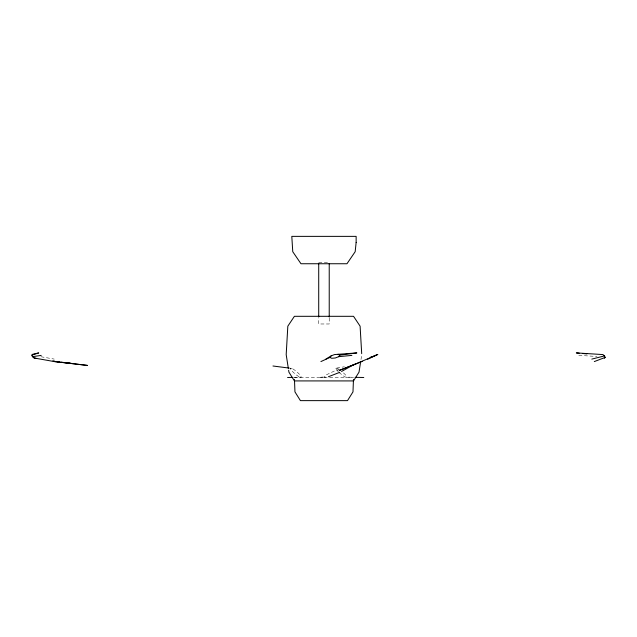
<?xml version="1.0" encoding="UTF-8"?>
<svg xmlns="http://www.w3.org/2000/svg" width="637" height="637" viewBox="0 0 637 637"><rect width="100%" height="100%" fill="white"/><g stroke="black" fill="none" stroke-linecap="round" stroke-linejoin="round"><path stroke-width="0.48" stroke-dasharray="3.19 2.39" d="M360.988 359.507L361.752 354.642M339.609 369.285L334.25 371.084L326.598 374.731L323.811 377.192L327.522 377.032M338.358 371.897L335.683 368.218L344.37 366.785M293.458 377.359L301.317 377.192L299.923 374.731L296.094 371.084L292.072 368.385L290.106 368.162M318.715 262.651L329.225 262.651M294.541 377.637L320.116 377.637M323.97 377.637L353.535 377.637M338.995 372.51L344.928 377.032L354.339 377.327M578.81 355.39L596.973 356.457M335.683 368.218L337.546 368.385L339.147 369.46M292.072 368.385L290.217 368.218L291.611 370.678L295.441 374.333L299.454 377.032L301.317 377.192M40.943 356.728L54.217 359.101M343.478 372.908L345.389 374.731L346.783 377.192M329.225 318.038L329.225 323.978L318.715 323.978L318.715 318.038"/><path stroke-width="0.96" d="M353.463 379.533L352.986 391.874L347.515 400.633L300.425 400.633L294.947 391.874L294.477 379.533M360.685 361.45L359.013 372.159L353.535 380.918L294.405 380.918L288.927 372.159L288.625 370.208M320.905 361.577L329.966 357.421L331.136 355.884L334.513 354.57L356.855 352.914L339.847 355.135L338.12 354.268M329.966 357.421L331.694 358.297L335.301 357.986L338.677 356.68L339.847 355.135M31.85 355.135L32.71 354.268L38.722 352.914L31.85 355.135L32.431 356.68L34.127 357.986L53.922 361.513L87.468 365.423L68.748 363.162M604.29 358.297L605.15 357.421L604.569 355.884L602.873 354.57L576.326 352.914L579.192 353.185M325.881 359.101L331.136 355.884M339.816 372.303L328.421 376.73M341.52 371.49L352.357 365.423L377.829 354.443L367.613 359.236M355.82 363.902L339.147 370.487L362.485 361.283M594.305 361.577L605.15 357.421M373.608 356.147L376.164 355.191M370.336 357.293L372.796 356.433M591.813 359.101L604.569 355.884M32.431 356.68L41.214 355.39M338.677 356.68L351.879 355.39M320.562 377.486L322.999 377.271M287.558 377.486L292.471 377.383M355.287 377.343L363.783 377.486M583.014 353.535L586.836 353.893M53.922 361.513L71.997 363.512L61.478 362.182M56.701 361.577L59.567 361.943M272.962 365.996L289.262 368.098M34.127 357.986L35.927 358.297M52.911 360.789L54.806 361.179M288.314 368.266L286.188 354.642L287.828 326.168L294.405 316.31L353.535 316.31L360.104 326.168L361.697 353.654M329.225 263.638L329.225 317.051M318.715 263.638L318.715 317.051M356.139 242.394L355.175 251.703L346.966 263.742L300.975 263.742L292.757 251.703L291.802 236.367L356.139 236.367L356.139 242.394"/></g></svg>
